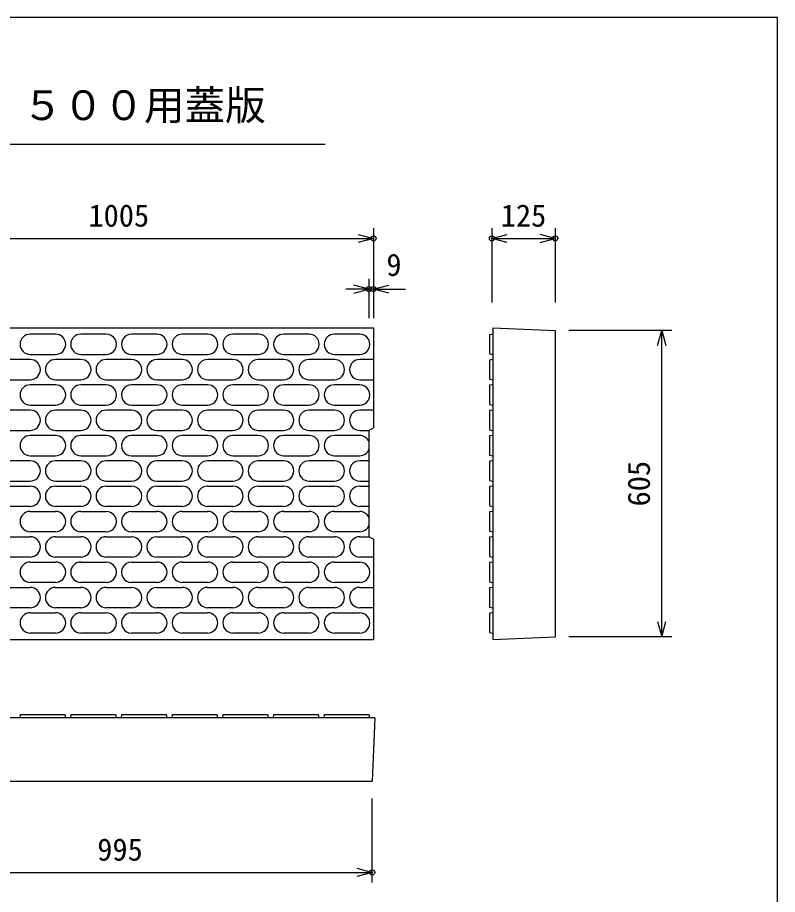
# Model space of a CAD drawing. Units: millimetres, scale not verified. Extents: x -16800 to 16800, y -5940 to 5940.
# Drawn here: x -4654 to -3154, y 2777 to 4508 of the extents above; entities that cross this region are included whole.
import ezdxf
from ezdxf.enums import TextEntityAlignment as Align

# ---------------------------------------------------------------- set-up
doc = ezdxf.new("R2010")
doc.units = ezdxf.units.MM
doc.header["$LTSCALE"] = 20
doc.header["$PDMODE"] = 32
doc.header["$PDSIZE"] = 10
for name, color, linetype, lineweight in [('0-0_DIM', 7, 'Continuous', 25), ('0-2_HATCH', 6, 'Continuous', 25), ('0-5_OUTLINE', 3, 'Continuous', 25), ('0-6_TXT', 7, 'Continuous', 25)]:
    doc.layers.add(name, color=color, linetype=linetype, lineweight=lineweight)
doc.styles.add('ＭＳ ゴシック', font='')
doc.styles.get('ＭＳ ゴシック').set_extended_font_data('MS Gothic')

msp = doc.modelspace()

# ---------------------------------------------------------------- linework, layer by layer
at = {"layer": '0-0_DIM'}
for p, q in [((-3951.2, 4092.08), (-3951.2, 3914.96)), ((-3717.61, 4092.08), (-3717.61, 3945.68)), ((-3592.61, 4092.08), (-3592.61, 3945.68)), ((-4956.2, 4072.08), (-3951.2, 4072.08)), ((-3717.61, 4072.08), (-3592.61, 4072.08)), ((-3960.2, 3992.08), (-3960.2, 3914.96)), ((-3951.2, 3972.08), (-3888.23, 3972.08)), ((-3362.61, 3890.55), (-3565.69, 3890.55)), ((-3382.61, 3285.55), (-3382.61, 3890.55)), ((-3362.61, 3285.55), (-3565.69, 3285.55)), ((-3953.86, 2800.49), (-3953.86, 2966.17)), ((-4948.86, 2820.49), (-3953.86, 2820.49))]:
    msp.add_line(p, q, dxfattribs=at)
for points in [[(-3981.2, 4080.12), (-3951.2, 4072.08), (-3981.2, 4064.04)], [(-3687.61, 4064.04), (-3717.61, 4072.08), (-3687.61, 4080.12)], [(-3622.61, 4064.04), (-3592.61, 4072.08), (-3622.61, 4080.12)], [(-3951.2, 3972.08), (-3960.2, 3972.08), (-4005.64, 3972.08)], [(-3990.2, 3964.04), (-3960.2, 3972.08), (-3990.2, 3980.12)], [(-3921.2, 3964.04), (-3951.2, 3972.08), (-3921.2, 3980.12)], [(-3390.65, 3860.55), (-3382.61, 3890.55), (-3374.57, 3860.55)], [(-3390.65, 3315.55), (-3382.61, 3285.55), (-3374.57, 3315.55)], [(-3983.86, 2828.53), (-3953.86, 2820.49), (-3983.86, 2812.45)]]:
    msp.add_lwpolyline(points, dxfattribs=at)
for p in [(-3951.2, 4072.08), (-3717.61, 4072.08), (-3592.61, 4072.08), (-3960.2, 3972.08), (-3951.2, 3972.08), (-3953.86, 2820.49)]:
    msp.add_point(p, dxfattribs=at)
at = {"layer": '0-2_HATCH'}
for p, q in [((-4578.68, 3883.05), (-4628.68, 3883.05)), ((-4478.68, 3883.05), (-4528.68, 3883.05)), ((-4378.7, 3883.05), (-4428.7, 3883.05)), ((-4278.52, 3883.05), (-4328.52, 3883.05)), ((-4178.52, 3883.05), (-4228.52, 3883.05)), ((-4078.52, 3883.05), (-4128.52, 3883.05)), ((-3978.52, 3883.05), (-4028.52, 3883.05)), ((-3715.61, 3883.05), (-3722.11, 3882.05)), ((-4628.68, 3833.05), (-4678.68, 3833.05)), ((-4628.68, 3843.05), (-4578.68, 3843.05)), ((-4528.68, 3833.05), (-4578.68, 3833.05)), ((-4528.68, 3843.05), (-4478.68, 3843.05)), ((-4428.7, 3833.05), (-4478.7, 3833.05)), ((-4428.7, 3843.05), (-4378.7, 3843.05)), ((-4328.73, 3833.05), (-4378.73, 3833.05)), ((-4328.52, 3843.05), (-4278.52, 3843.05)), ((-4228.55, 3833.05), (-4278.55, 3833.05)), ((-4228.52, 3843.05), (-4178.52, 3843.05)), ((-4128.55, 3833.05), (-4178.55, 3833.05)), ((-4128.52, 3843.05), (-4078.52, 3843.05)), ((-4028.55, 3833.05), (-4078.55, 3833.05)), ((-4028.52, 3843.05), (-3978.52, 3843.05)), ((-3951.2, 3833.05), (-3978.55, 3833.05)), ((-3715.61, 3833.05), (-3722.11, 3832.05)), ((-4678.68, 3793.05), (-4628.68, 3793.05)), ((-4578.68, 3793.05), (-4528.68, 3793.05)), ((-4478.7, 3793.05), (-4428.7, 3793.05)), ((-4378.73, 3793.05), (-4328.73, 3793.05)), ((-4278.55, 3793.05), (-4228.55, 3793.05)), ((-4178.55, 3793.05), (-4128.55, 3793.05)), ((-4078.55, 3793.05), (-4028.55, 3793.05)), ((-3978.55, 3793.05), (-3951.2, 3793.05)), ((-4578.68, 3783.05), (-4628.68, 3783.05)), ((-4478.68, 3783.05), (-4528.68, 3783.05)), ((-4378.7, 3783.05), (-4428.7, 3783.05)), ((-4278.52, 3783.05), (-4328.52, 3783.05)), ((-4178.52, 3783.05), (-4228.52, 3783.05)), ((-4078.52, 3783.05), (-4128.52, 3783.05)), ((-3978.52, 3783.05), (-4028.52, 3783.05)), ((-3715.61, 3783.05), (-3722.11, 3782.05)), ((-4628.68, 3743.05), (-4578.68, 3743.05)), ((-4528.68, 3743.05), (-4478.68, 3743.05)), ((-4428.7, 3743.05), (-4378.7, 3743.05)), ((-4328.52, 3743.05), (-4278.52, 3743.05)), ((-4228.52, 3743.05), (-4178.52, 3743.05)), ((-4128.52, 3743.05), (-4078.52, 3743.05)), ((-4028.52, 3743.05), (-3978.52, 3743.05)), ((-4628.68, 3733.05), (-4678.68, 3733.05)), ((-4528.68, 3733.05), (-4578.68, 3733.05)), ((-4428.7, 3733.05), (-4478.7, 3733.05)), ((-4328.73, 3733.05), (-4378.73, 3733.05)), ((-4228.55, 3733.05), (-4278.55, 3733.05)), ((-4128.55, 3733.05), (-4178.55, 3733.05)), ((-4028.55, 3733.05), (-4078.55, 3733.05)), ((-3951.2, 3733.05), (-3978.55, 3733.05)), ((-3715.61, 3733.05), (-3722.11, 3732.05)), ((-4678.68, 3693.05), (-4628.68, 3693.05)), ((-4578.68, 3693.05), (-4528.68, 3693.05)), ((-4478.7, 3693.05), (-4428.7, 3693.05)), ((-4378.73, 3693.05), (-4328.73, 3693.05)), ((-4278.55, 3693.05), (-4228.55, 3693.05)), ((-4178.55, 3693.05), (-4128.55, 3693.05)), ((-4078.55, 3693.05), (-4028.55, 3693.05)), ((-3978.55, 3693.05), (-3960.2, 3693.05)), ((-4578.68, 3683.05), (-4628.68, 3683.05)), ((-4478.68, 3683.05), (-4528.68, 3683.05)), ((-4378.7, 3683.05), (-4428.7, 3683.05)), ((-4278.52, 3683.05), (-4328.52, 3683.05)), ((-4178.52, 3683.05), (-4228.52, 3683.05)), ((-4078.52, 3683.05), (-4128.52, 3683.05)), ((-3978.52, 3683.05), (-4028.52, 3683.05)), ((-3715.61, 3683.05), (-3722.11, 3682.05)), ((-4628.68, 3643.05), (-4578.68, 3643.05)), ((-4528.68, 3643.05), (-4478.68, 3643.05)), ((-4428.7, 3643.05), (-4378.7, 3643.05)), ((-4328.52, 3643.05), (-4278.52, 3643.05)), ((-4228.52, 3643.05), (-4178.52, 3643.05)), ((-4128.52, 3643.05), (-4078.52, 3643.05)), ((-4028.52, 3643.05), (-3978.52, 3643.05)), ((-4628.68, 3633.05), (-4678.68, 3633.05)), ((-4528.68, 3633.05), (-4578.68, 3633.05)), ((-4428.7, 3633.05), (-4478.7, 3633.05)), ((-4328.73, 3633.05), (-4378.73, 3633.05)), ((-4228.55, 3633.05), (-4278.55, 3633.05)), ((-4128.55, 3633.05), (-4178.55, 3633.05)), ((-4028.55, 3633.05), (-4078.55, 3633.05)), ((-3960.2, 3633.05), (-3978.55, 3633.05)), ((-3715.61, 3633.05), (-3722.11, 3632.05)), ((-4678.68, 3593.05), (-4628.68, 3593.05)), ((-4578.68, 3593.05), (-4528.68, 3593.05)), ((-4478.7, 3593.05), (-4428.7, 3593.05)), ((-4378.73, 3593.05), (-4328.73, 3593.05)), ((-4278.55, 3593.05), (-4228.55, 3593.05)), ((-4178.55, 3593.05), (-4128.55, 3593.05)), ((-4078.55, 3593.05), (-4028.55, 3593.05)), ((-3978.55, 3593.05), (-3960.2, 3593.05)), ((-4678.68, 3583.05), (-4628.68, 3583.05)), ((-4578.68, 3583.05), (-4528.68, 3583.05)), ((-4478.7, 3583.05), (-4428.7, 3583.05)), ((-4378.73, 3583.05), (-4328.73, 3583.05)), ((-4278.55, 3583.05), (-4228.55, 3583.05)), ((-4178.55, 3583.05), (-4128.55, 3583.05)), ((-4078.55, 3583.05), (-4028.55, 3583.05)), ((-3978.55, 3583.05), (-3960.2, 3583.05)), ((-3715.61, 3583.05), (-3722.11, 3582.05)), ((-4628.68, 3543.05), (-4678.68, 3543.05)), ((-4628.68, 3533.05), (-4578.68, 3533.05)), ((-4528.68, 3543.05), (-4578.68, 3543.05)), ((-4528.68, 3533.05), (-4478.68, 3533.05)), ((-4428.7, 3543.05), (-4478.7, 3543.05)), ((-4428.7, 3533.05), (-4378.7, 3533.05)), ((-4328.73, 3543.05), (-4378.73, 3543.05)), ((-4328.52, 3533.05), (-4278.52, 3533.05)), ((-4228.55, 3543.05), (-4278.55, 3543.05)), ((-4228.52, 3533.05), (-4178.52, 3533.05)), ((-4128.55, 3543.05), (-4178.55, 3543.05)), ((-4128.52, 3533.05), (-4078.52, 3533.05)), ((-4028.55, 3543.05), (-4078.55, 3543.05)), ((-4028.52, 3533.05), (-3978.52, 3533.05)), ((-3960.2, 3543.05), (-3978.55, 3543.05)), ((-3715.61, 3533.05), (-3722.11, 3532.05)), ((-4678.68, 3483.05), (-4628.68, 3483.05)), ((-4578.68, 3493.05), (-4628.68, 3493.05)), ((-4578.68, 3483.05), (-4528.68, 3483.05)), ((-4478.68, 3493.05), (-4528.68, 3493.05)), ((-4478.7, 3483.05), (-4428.7, 3483.05)), ((-4378.7, 3493.05), (-4428.7, 3493.05)), ((-4378.73, 3483.05), (-4328.73, 3483.05)), ((-4278.52, 3493.05), (-4328.52, 3493.05)), ((-4278.55, 3483.05), (-4228.55, 3483.05)), ((-4178.52, 3493.05), (-4228.52, 3493.05)), ((-4178.55, 3483.05), (-4128.55, 3483.05)), ((-4078.52, 3493.05), (-4128.52, 3493.05)), ((-4078.55, 3483.05), (-4028.55, 3483.05)), ((-3978.52, 3493.05), (-4028.52, 3493.05)), ((-3978.55, 3483.05), (-3960.2, 3483.05)), ((-3715.61, 3483.05), (-3722.11, 3482.05)), ((-4628.68, 3443.05), (-4678.68, 3443.05)), ((-4628.68, 3433.05), (-4578.68, 3433.05)), ((-4528.68, 3443.05), (-4578.68, 3443.05)), ((-4528.68, 3433.05), (-4478.68, 3433.05)), ((-4428.7, 3443.05), (-4478.7, 3443.05)), ((-4428.7, 3433.05), (-4378.7, 3433.05)), ((-4328.73, 3443.05), (-4378.73, 3443.05)), ((-4328.52, 3433.05), (-4278.52, 3433.05)), ((-4228.55, 3443.05), (-4278.55, 3443.05)), ((-4228.52, 3433.05), (-4178.52, 3433.05)), ((-4128.55, 3443.05), (-4178.55, 3443.05)), ((-4128.52, 3433.05), (-4078.52, 3433.05)), ((-4028.55, 3443.05), (-4078.55, 3443.05)), ((-4028.52, 3433.05), (-3978.52, 3433.05)), ((-3951.2, 3443.05), (-3978.55, 3443.05)), ((-3715.61, 3433.05), (-3722.11, 3432.05)), ((-4678.68, 3383.05), (-4628.68, 3383.05)), ((-4578.68, 3393.05), (-4628.68, 3393.05)), ((-4578.68, 3383.05), (-4528.68, 3383.05)), ((-4478.68, 3393.05), (-4528.68, 3393.05)), ((-4478.7, 3383.05), (-4428.7, 3383.05)), ((-4378.7, 3393.05), (-4428.7, 3393.05)), ((-4378.73, 3383.05), (-4328.73, 3383.05)), ((-4278.52, 3393.05), (-4328.52, 3393.05)), ((-4278.55, 3383.05), (-4228.55, 3383.05)), ((-4178.52, 3393.05), (-4228.52, 3393.05)), ((-4178.55, 3383.05), (-4128.55, 3383.05)), ((-4078.52, 3393.05), (-4128.52, 3393.05)), ((-4078.55, 3383.05), (-4028.55, 3383.05)), ((-3978.52, 3393.05), (-4028.52, 3393.05)), ((-3978.55, 3383.05), (-3951.2, 3383.05)), ((-3715.61, 3383.05), (-3722.11, 3382.05)), ((-4628.68, 3343.05), (-4678.68, 3343.05)), ((-4528.68, 3343.05), (-4578.68, 3343.05)), ((-4428.7, 3343.05), (-4478.7, 3343.05)), ((-4328.73, 3343.05), (-4378.73, 3343.05)), ((-4228.55, 3343.05), (-4278.55, 3343.05)), ((-4128.55, 3343.05), (-4178.55, 3343.05)), ((-4028.55, 3343.05), (-4078.55, 3343.05)), ((-3951.2, 3343.05), (-3978.55, 3343.05)), ((-4628.68, 3333.05), (-4578.68, 3333.05)), ((-4528.68, 3333.05), (-4478.68, 3333.05)), ((-4428.7, 3333.05), (-4378.7, 3333.05)), ((-4328.52, 3333.05), (-4278.52, 3333.05)), ((-4228.52, 3333.05), (-4178.52, 3333.05)), ((-4128.52, 3333.05), (-4078.52, 3333.05)), ((-4028.52, 3333.05), (-3978.52, 3333.05)), ((-3715.61, 3333.05), (-3722.11, 3332.05)), ((-4578.68, 3293.05), (-4628.68, 3293.05)), ((-4478.68, 3293.05), (-4528.68, 3293.05)), ((-4378.7, 3293.05), (-4428.7, 3293.05)), ((-4278.52, 3293.05), (-4328.52, 3293.05)), ((-4178.52, 3293.05), (-4228.52, 3293.05)), ((-4078.52, 3293.05), (-4128.52, 3293.05)), ((-3978.52, 3293.05), (-4028.52, 3293.05)), ((-4558.68, 3125.49), (-4559.68, 3131.99)), ((-4458.68, 3125.49), (-4459.68, 3131.99)), ((-4358.68, 3125.49), (-4359.68, 3131.99)), ((-4258.68, 3125.49), (-4259.68, 3131.99)), ((-4158.68, 3125.49), (-4159.68, 3131.99)), ((-4058.68, 3125.49), (-4059.68, 3131.99)), ((-3958.68, 3125.49), (-3959.68, 3131.99))]:
    msp.add_line(p, q, dxfattribs=at)
for points in [[(-3722.11, 3882.05), (-3722.11, 3844.05), (-3715.61, 3843.05)], [(-3722.11, 3832.05), (-3722.11, 3794.05), (-3715.61, 3793.05)], [(-3722.11, 3782.05), (-3722.11, 3744.05), (-3715.61, 3743.05)], [(-3722.11, 3732.05), (-3722.11, 3694.05), (-3715.61, 3693.05)], [(-3722.11, 3682.05), (-3722.11, 3644.05), (-3715.61, 3643.05)], [(-3722.11, 3632.05), (-3722.11, 3594.05), (-3715.61, 3593.05)], [(-3722.11, 3582.05), (-3722.11, 3544.05), (-3715.61, 3543.05)], [(-3722.11, 3532.05), (-3722.11, 3494.05), (-3715.61, 3493.05)], [(-3722.11, 3482.05), (-3722.11, 3444.05), (-3715.61, 3443.05)], [(-3722.11, 3432.05), (-3722.11, 3394.05), (-3715.61, 3393.05)], [(-3722.11, 3382.05), (-3722.11, 3344.05), (-3715.61, 3343.05)], [(-3722.11, 3332.05), (-3722.11, 3294.05), (-3715.61, 3293.05)], [(-4648.68, 3125.49), (-4647.68, 3131.99), (-4559.68, 3131.99)], [(-4548.68, 3125.49), (-4547.68, 3131.99), (-4459.68, 3131.99)], [(-4448.68, 3125.49), (-4447.68, 3131.99), (-4359.68, 3131.99)], [(-4348.68, 3125.49), (-4347.68, 3131.99), (-4259.68, 3131.99)], [(-4248.68, 3125.49), (-4247.68, 3131.99), (-4159.68, 3131.99)], [(-4148.68, 3125.49), (-4147.68, 3131.99), (-4059.68, 3131.99)], [(-4048.68, 3125.49), (-4047.68, 3131.99), (-3959.68, 3131.99)]]:
    msp.add_lwpolyline(points, dxfattribs=at)
for centre, start, end in [((-4628.68, 3863.05), 90, 270), ((-4578.68, 3863.05), 270, 90), ((-4528.68, 3863.05), 90, 270), ((-4478.68, 3863.05), 270, 90.00105), ((-4428.7, 3863.05), 90, 270.00063), ((-4378.7, 3863.05), 270, 90), ((-4328.52, 3863.05), 90, 270), ((-4278.52, 3863.05), 270, 90), ((-4228.52, 3863.05), 90, 270), ((-4178.52, 3863.05), 270, 90), ((-4128.52, 3863.05), 90, 270), ((-4078.52, 3863.05), 270, 90), ((-4028.52, 3863.05), 90, 270), ((-3978.52, 3863.05), 270, 90.00105), ((-4628.68, 3813.05), 270, 90), ((-4578.68, 3813.05), 90, 270), ((-4528.68, 3813.05), 270, 90), ((-4478.7, 3813.05), 90, 270), ((-4428.7, 3813.05), 270, 90.00105), ((-4378.73, 3813.05), 90, 270.00063), ((-4328.73, 3813.05), 270, 90), ((-4278.55, 3813.05), 90, 270), ((-4228.55, 3813.05), 270, 90), ((-4178.55, 3813.05), 90, 270), ((-4128.55, 3813.05), 270, 90), ((-4078.55, 3813.05), 90, 270), ((-4028.55, 3813.05), 270, 90), ((-3978.55, 3813.05), 90, 270), ((-4628.68, 3763.05), 90, 270), ((-4578.68, 3763.05), 270, 90), ((-4528.68, 3763.05), 90, 270), ((-4478.68, 3763.05), 270, 90.00105), ((-4428.7, 3763.05), 90, 270.00063), ((-4378.7, 3763.05), 270, 90), ((-4328.52, 3763.05), 90, 270), ((-4278.52, 3763.05), 270, 90), ((-4228.52, 3763.05), 90, 270), ((-4178.52, 3763.05), 270, 90), ((-4128.52, 3763.05), 90, 270), ((-4078.52, 3763.05), 270, 90), ((-4028.52, 3763.05), 90, 270), ((-3978.52, 3763.05), 270, 90.00105), ((-4628.68, 3713.05), 270, 90), ((-4578.68, 3713.05), 90, 270), ((-4528.68, 3713.05), 270, 90), ((-4478.7, 3713.05), 90, 270), ((-4428.7, 3713.05), 270, 90.00105), ((-4378.73, 3713.05), 90, 270.00063), ((-4328.73, 3713.05), 270, 90), ((-4278.55, 3713.05), 90, 270), ((-4228.55, 3713.05), 270, 90), ((-4178.55, 3713.05), 90, 270), ((-4128.55, 3713.05), 270, 90), ((-4078.55, 3713.05), 90, 270), ((-4028.55, 3713.05), 270, 90), ((-3978.55, 3713.05), 90, 270), ((-4628.68, 3663.05), 90, 270), ((-4578.68, 3663.05), 270, 90), ((-4528.68, 3663.05), 90, 270), ((-4478.68, 3663.05), 270, 90.00105), ((-4428.7, 3663.05), 90, 270.00063), ((-4378.7, 3663.05), 270, 90), ((-4328.52, 3663.05), 90, 270), ((-4278.52, 3663.05), 270, 90), ((-4228.52, 3663.05), 90, 270), ((-4178.52, 3663.05), 270, 90), ((-4128.52, 3663.05), 90, 270), ((-4078.52, 3663.05), 270, 90), ((-4028.52, 3663.05), 90, 270), ((-3978.52, 3663.05), 23.67779, 90), ((-3978.52, 3663.05), 270, 336.3205), ((-4628.68, 3613.05), 270, 90), ((-4578.68, 3613.05), 90, 270), ((-4528.68, 3613.05), 270, 90), ((-4478.7, 3613.05), 90, 270), ((-4428.7, 3613.05), 270, 90.00105), ((-4378.73, 3613.05), 90, 270.00063), ((-4328.73, 3613.05), 270, 90), ((-4278.55, 3613.05), 90, 270), ((-4228.55, 3613.05), 270, 90), ((-4178.55, 3613.05), 90, 270), ((-4128.55, 3613.05), 270, 90), ((-4078.55, 3613.05), 90, 270), ((-4028.55, 3613.05), 270, 90), ((-3978.55, 3613.05), 90, 270), ((-4628.68, 3563.05), 270, 90), ((-4578.68, 3563.05), 90, 270), ((-4528.68, 3563.05), 270, 90), ((-4478.7, 3563.05), 90, 270), ((-4428.7, 3563.05), 270, 90.00105), ((-4378.73, 3563.05), 90, 270.00063), ((-4328.73, 3563.05), 270, 90), ((-4278.55, 3563.05), 90, 270), ((-4228.55, 3563.05), 270, 90), ((-4178.55, 3563.05), 90, 270), ((-4128.55, 3563.05), 270, 90), ((-4078.55, 3563.05), 90, 270), ((-4028.55, 3563.05), 270, 90), ((-3978.55, 3563.05), 90, 270), ((-4628.68, 3513.05), 90, 270), ((-4578.68, 3513.05), 270, 90), ((-4528.68, 3513.05), 90, 270), ((-4478.68, 3513.05), 270, 90.00105), ((-4428.7, 3513.05), 90, 270.00063), ((-4378.7, 3513.05), 270, 90), ((-4328.52, 3513.05), 90, 270), ((-4278.52, 3513.05), 270, 90), ((-4228.52, 3513.05), 90, 270), ((-4178.52, 3513.05), 270, 90), ((-4128.52, 3513.05), 90, 270), ((-4078.52, 3513.05), 270, 90), ((-4028.52, 3513.05), 90, 270), ((-3978.52, 3513.05), 23.67779, 90.00021), ((-3978.52, 3513.05), 270, 336.32221), ((-4628.68, 3463.05), 270, 90), ((-4578.68, 3463.05), 90, 270), ((-4528.68, 3463.05), 270, 90), ((-4478.7, 3463.05), 90, 270), ((-4428.7, 3463.05), 270, 90.00105), ((-4378.73, 3463.05), 90, 270.00063), ((-4328.73, 3463.05), 270, 90), ((-4278.55, 3463.05), 90, 270), ((-4228.55, 3463.05), 270, 90), ((-4178.55, 3463.05), 90, 270), ((-4128.55, 3463.05), 270, 90), ((-4078.55, 3463.05), 90, 270), ((-4028.55, 3463.05), 270, 90), ((-3978.55, 3463.05), 90, 270), ((-4628.68, 3413.05), 90, 270), ((-4578.68, 3413.05), 270, 90), ((-4528.68, 3413.05), 90, 270), ((-4478.68, 3413.05), 270, 90.00105), ((-4428.7, 3413.05), 90, 270.00063), ((-4378.7, 3413.05), 270, 90), ((-4328.52, 3413.05), 90, 270), ((-4278.52, 3413.05), 270, 90), ((-4228.52, 3413.05), 90, 270), ((-4178.52, 3413.05), 270, 90), ((-4128.52, 3413.05), 90, 270), ((-4078.52, 3413.05), 270, 90), ((-4028.52, 3413.05), 90, 270), ((-3978.52, 3413.05), 270, 90.00105), ((-4628.68, 3363.05), 270, 90), ((-4578.68, 3363.05), 90, 270), ((-4528.68, 3363.05), 270, 90), ((-4478.7, 3363.05), 90, 270), ((-4428.7, 3363.05), 270, 90.00105), ((-4378.73, 3363.05), 90, 270.00063), ((-4328.73, 3363.05), 270, 90), ((-4278.55, 3363.05), 90, 270), ((-4228.55, 3363.05), 270, 90), ((-4178.55, 3363.05), 90, 270), ((-4128.55, 3363.05), 270, 90), ((-4078.55, 3363.05), 90, 270), ((-4028.55, 3363.05), 270, 90), ((-3978.55, 3363.05), 90, 270), ((-4628.68, 3313.05), 90, 270), ((-4578.68, 3313.05), 270, 90), ((-4528.68, 3313.05), 90, 270), ((-4478.68, 3313.05), 270, 90.00105), ((-4428.7, 3313.05), 90, 270.00063), ((-4378.7, 3313.05), 270, 90), ((-4328.52, 3313.05), 90, 270), ((-4278.52, 3313.05), 270, 90), ((-4228.52, 3313.05), 90, 270), ((-4178.52, 3313.05), 270, 90), ((-4128.52, 3313.05), 90, 270), ((-4078.52, 3313.05), 270, 90), ((-4028.52, 3313.05), 90, 270), ((-3978.52, 3313.05), 270, 90.00105)]:
    msp.add_arc(centre, 20, start, end, dxfattribs=at)
at = {"layer": '0-5_OUTLINE'}
for p, q in [((-4956.2, 3895.55), (-3951.2, 3895.55)), ((-3951.2, 3895.55), (-3951.2, 3698.05)), ((-3715.61, 3895.55), (-3715.61, 3280.55)), ((-3715.61, 3895.55), (-3592.61, 3890.55)), ((-3592.61, 3890.55), (-3592.61, 3285.55)), ((-3960.2, 3693.05), (-3951.2, 3698.05)), ((-3960.2, 3693.05), (-3960.2, 3483.05)), ((-3951.2, 3478.05), (-3960.2, 3483.05)), ((-3951.2, 3478.05), (-3951.2, 3280.55)), ((-4956.2, 3280.55), (-3951.2, 3280.55)), ((-3715.61, 3280.55), (-3592.61, 3285.55)), ((-3948.86, 3125.49), (-4953.86, 3125.49)), ((-3948.86, 3125.49), (-3953.86, 3000.49)), ((-4948.86, 3000.49), (-3953.86, 3000.49))]:
    msp.add_line(p, q, dxfattribs=at)
at = {"layer": '0-6_TXT'}
msp.add_line((-4761.6, 4258.14), (-4046.65, 4258.14), dxfattribs=at)
msp.add_lwpolyline([(-5654.13, 2508.14), (-3154.13, 2508.14), (-3154.13, 4508.14), (-5654.13, 4508.14)], close=True, dxfattribs=at)

# ---------------------------------------------------------------- texts
at = {"layer": '0-0_DIM', "style": 'ＭＳ ゴシック'}
for s, p in [('1005', (-4513.7, 4082.08)), ('125', (-3700.11, 4082.08)), ('9', (-3925.86, 3984.78)), ('995', (-4496.36, 2830.49))]:
    msp.add_text(s, height=43.99, dxfattribs=at).set_placement(p, align=Align.BOTTOM_LEFT)
msp.add_text('605', height=43.99, rotation=90, dxfattribs=at).set_placement((-3392.61, 3543.05), align=Align.BOTTOM_LEFT)
at = {"layer": '0-6_TXT', "style": 'ＭＳ ゴシック'}
msp.add_text('５００用蓋版', height=58.65, dxfattribs=at).set_placement((-4644.13, 4288.14), align=Align.BOTTOM_LEFT)

doc.saveas('drawing.dxf')
